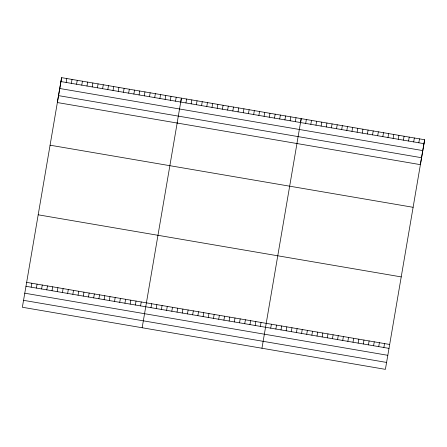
<?xml version="1.0" encoding="UTF-8"?>
<svg xmlns="http://www.w3.org/2000/svg" width="447" height="447" viewBox="0 0 447 447"><rect width="100%" height="100%" fill="white"/><g stroke="black" fill="none" stroke-linecap="round" stroke-linejoin="round"><path stroke-width="0.67" d="M26.652 282.359L61.613 77.644L424.65 139.743L389.683 344.464L385.387 369.356L22.35 307.257L26.652 282.359L389.683 344.464M177.191 122.869L142.152 327.752M180.694 102.357L181.415 98.133L177.118 123.031M296.992 143.358L261.953 348.241M300.496 122.852L301.217 118.628L296.92 143.526M61.613 77.644L57.317 102.536L420.348 164.641L424.65 139.743M66.145 82.46L66.826 78.532M31.184 287.175L31.86 283.253M71.352 83.349L72.034 79.426M36.391 288.069L37.067 284.141M76.566 84.243L77.242 80.315M41.599 288.958L42.275 285.035M81.773 85.131L82.449 81.209M46.806 289.852L47.488 285.924M86.981 86.02L87.657 82.097M52.014 290.74L52.696 286.818M92.188 86.914L92.87 82.991M57.227 291.628L57.903 287.706M97.401 87.802L98.077 83.88M62.435 292.522L63.111 288.6M102.609 88.696L103.285 84.768M67.642 293.411L68.318 289.488M107.816 89.584L108.492 85.662M72.85 294.305L73.531 290.377M113.024 90.478L113.706 86.55M78.057 295.193L78.739 291.271M118.231 91.367L118.913 87.444M83.271 296.087L83.947 292.159M123.445 92.261L124.121 88.333M88.478 296.976L89.154 293.053M128.652 93.149L129.328 89.227M93.686 297.87L94.362 293.942M133.86 94.043L134.536 90.115M98.893 298.758L99.575 294.836M139.067 94.932L139.749 91.009M104.106 299.652L104.782 295.724M144.275 95.826L144.957 91.898M109.314 300.54L109.99 296.618M149.488 96.714L150.164 92.792M114.521 301.434L115.197 297.506M154.696 97.602L155.372 93.68M119.729 302.323L120.411 298.4M159.903 98.496L160.579 94.574M124.936 303.217L125.618 299.289M165.111 99.385L165.792 95.462M130.15 304.105L130.826 300.183M170.324 100.279L171 96.351M135.357 304.994L136.033 301.071M175.531 101.167L176.207 97.245M140.565 305.888L141.241 301.965M185.946 102.95L186.628 99.027M150.985 307.67L151.662 303.742M191.154 103.844L191.836 99.916M156.193 308.559L156.869 304.636M196.367 104.732L197.043 100.81M161.401 309.453L162.077 305.524M201.575 105.626L202.251 101.698M166.608 310.341L167.284 306.418M206.782 106.515L207.458 102.592M171.816 311.235L172.497 307.307M211.99 107.409L212.671 103.48M177.029 312.123L177.705 308.201M217.203 108.297L217.879 104.374M182.236 313.017L182.912 309.089M222.41 109.191L223.087 105.263M187.444 313.906L188.12 309.983M227.618 110.079L228.294 106.157M192.651 314.8L193.333 310.872M232.826 110.968L233.502 107.045M197.859 315.688L198.541 311.766M238.033 111.862L238.715 107.939M203.072 316.577L203.748 312.654M243.246 112.75L243.922 108.828M208.28 317.471L208.956 313.548M248.454 113.644L249.13 109.716M213.487 318.359L214.163 314.437M253.661 114.533L254.337 110.61M218.695 319.253L219.376 315.331M258.869 115.427L259.551 111.499M223.908 320.141L224.584 316.219M264.076 116.315L264.758 112.393M229.115 321.035L229.792 317.107M269.29 117.209L269.966 113.281M234.323 321.924L234.999 318.001M274.497 118.097L275.173 114.175M239.531 322.818L240.207 318.89M279.705 118.991L280.381 115.063M244.738 323.706L245.42 319.784M284.912 119.88L285.594 115.957M249.951 324.6L250.627 320.672M290.125 120.774L290.801 116.846M255.159 325.489L255.835 321.566M295.333 121.662L296.009 117.74M260.366 326.383L261.042 322.455M305.681 123.433L306.363 119.511M270.72 328.154L271.396 324.226M310.827 124.311L311.503 120.388M275.86 329.031L276.537 325.109M315.968 125.194L316.649 121.266M281.007 329.908L281.683 325.986M321.114 126.071L321.79 122.148M286.147 330.791L286.823 326.869M326.254 126.954L326.936 123.026M291.288 331.668L291.969 327.746M331.4 127.831L332.076 123.908M296.434 332.551L297.11 328.623M336.541 128.714L337.217 124.786M301.574 333.428L302.256 329.506M341.687 129.591L342.363 125.668M306.72 334.311L307.396 330.383M346.827 130.474L347.503 126.546M311.861 335.189L312.542 331.266M351.968 131.351L352.649 127.429M317.007 336.071L317.683 332.143M357.114 132.228L357.79 128.306M322.147 336.949L322.823 333.026M362.254 133.111L362.936 129.189M327.293 337.831L327.969 333.903M367.4 133.988L368.077 130.066M332.434 338.709L333.11 334.786M372.541 134.871L373.223 130.943M337.574 339.586L338.256 335.663M377.687 135.748L378.363 131.826M342.72 340.469L343.397 336.541M382.828 136.631L383.504 132.703M347.861 341.346L348.543 337.424M387.974 137.508L388.65 133.586M353.007 342.229L353.683 338.301M393.114 138.391L393.79 134.463M358.148 343.106L358.829 339.184M398.255 139.268L398.936 135.346M363.294 343.989L363.97 340.061M403.401 140.151L404.077 136.223M368.434 344.866L369.11 340.944M408.541 141.029L409.223 137.106M373.58 345.749L374.256 341.821M413.687 141.906L414.363 137.983M378.721 346.626L379.397 342.704M418.828 142.789L419.509 138.866M383.867 347.503L384.543 343.581M60.937 81.566L423.974 143.666M59.742 88.489L422.778 150.589M58.512 95.619L421.543 157.718M50.075 145.197L413.112 207.302M38.191 214.806L401.222 276.905M25.971 286.287L389.007 348.386M24.775 293.204L387.812 355.309M23.546 300.334L386.582 362.439"/></g></svg>
